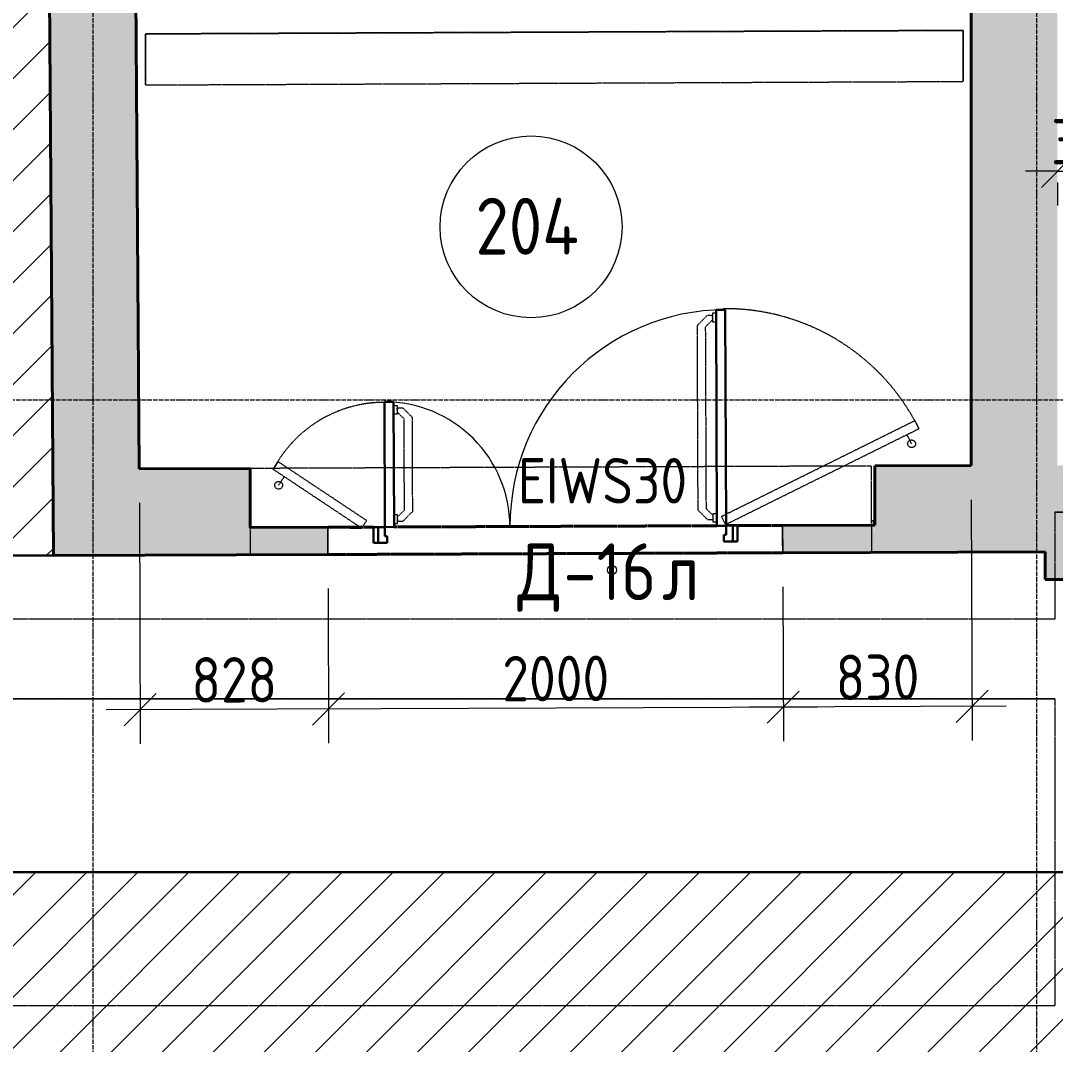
# Model space of a CAD drawing. Header units: millimetres. Extents: x -11886 to 379896, y -8130 to 47743.
# Drawn here: x 111381 to 115931, y 10571 to 15074 of the extents above; entities that cross this region are included whole.
import ezdxf

# ---------------------------------------------------------------- set-up
doc = ezdxf.new("R2010")
doc.units = ezdxf.units.MM
for name, pattern in [('ADSK_Линия сетки', [25, 20, -2.5, 0, -2.5]), ('ADSK_Сверху', [4.5, 3, -1.5]), ('ADSK_Снесено', [4.5, 3, -1.5]), ('ADSK_Штриховая_ш2 п1', [3, 2, -1])]:
    doc.linetypes.add(name, pattern=pattern)
for name, color, linetype, lineweight, true_color in [('Двери', 5, 'Continuous', 18, 0x0000ff), ('Линии', 7, 'Continuous', 9, 0x00a600), ('Стены внутренние', 5, 'Continuous', 18, 0x0000ff)]:
    doc.layers.add(name, color=color, linetype=linetype, lineweight=lineweight, true_color=true_color)
for name, color, linetype, lineweight in [('Каркас', 7, 'Continuous', 18), ('Марки дверей', 7, 'Continuous', 20), ('Марки помещений', 7, 'Continuous', 20), ('Оси', 7, 'Continuous', 9), ('Размеры', 7, 'Continuous', 9)]:
    doc.layers.add(name, color=color, linetype=linetype, lineweight=lineweight)
doc.styles.add('GOST Common_1', font='GOST_Common.ttf', dxfattribs={"width": 0.9, "height": 200})
doc.styles.add('GOST Common_2', font='GOST_Common.ttf', dxfattribs={"width": 0.9, "height": 250})
doc.dimstyles.new('ADSK_Основной_2_мм', dxfattribs={"dimscale": 304.8, "dimtxt": 201.142999, "dimasz": 0.463911, "dimexe": 0.492126, "dimexo": 0.492126, "dimgap": 0.098425, "dimtad": 1, "dimdec": 1, "dimrnd": 0.1, "dimdsep": 46, "dimtxsty": 'GOST Common_1', "dimblk1": 'OBLIQUE', "dimblk2": 'OBLIQUE', "dimsah": 1, "dimcen": 0.09, "dimdle": 0.492126, "dimazin": 2, "dimtfac": 1, "dimtdec": 4, "dimtix": 1, "dimtmove": 0, "dimatfit": 3, "dimfxl": 1, "dimtvp": 1, "dimtolj": 1, "dimtzin": 0, "dimlwd": 20, "dimlwe": 20, "dimarcsym": 2})
doc.dimstyles.new('ADSK_Основной_2_мм_Округление_до_1_мм', dxfattribs={"dimscale": 304.8, "dimtxt": 201.142999, "dimasz": 0.463911, "dimexe": 0.492126, "dimexo": 0.492126, "dimgap": 0.098425, "dimtad": 1, "dimdec": 0, "dimdsep": 46, "dimtxsty": 'GOST Common_1', "dimblk1": 'OBLIQUE', "dimblk2": 'OBLIQUE', "dimsah": 1, "dimcen": 0.09, "dimdle": 0.492126, "dimazin": 2, "dimtfac": 1, "dimtdec": 4, "dimtix": 1, "dimtmove": 0, "dimatfit": 3, "dimfxl": 1, "dimtvp": 1, "dimtolj": 1, "dimtzin": 0, "dimlwd": 20, "dimlwe": 20, "dimarcsym": 2})
pattern_1 = [(45, (108139.4, 85026.59), (-112.2532, 112.2532), [])]

# ---------------------------------------------------------------- blocks, each defined once
blk = doc.blocks.new('ADSK_БалкаЖБ_Прямоугольная - 224_5х245мм-824364-02 План 2-го этажа маркировочный')
at = {"layer": 'Каркас', "color": 253, "linetype": 'ADSK_Сверху', "true_color": 0xaaaaaa}
for p, q in [((-1798, 112.2), (-1798, -112.3)), ((-1798, 112.2), (1798, 112.2)), ((1798, -112.3), (1798, 112.2)), ((-1798, -112.3), (1798, -112.3))]:
    blk.add_line(p, q, dxfattribs=at)
at = {"layer": 'Каркас', "color": 253, "linetype": 'ADSK_Сверху', "true_color": 0xb2b2b2}
for p, q in [((-1798, -112.3), (-1798, 112.2)), ((1798, 112.2), (-1798, 112.2)), ((1798, 112.2), (1798, -112.3)), ((-1798, -112.3), (1798, -112.3))]:
    blk.add_line(p, q, dxfattribs=at)
blk = doc.blocks.new('AC_Дверь_Двупольная - Д-16л 1500х2200h 2-2314638-02 План 2-го этажа маркировочный')
at = {"layer": 'Двери', "lineweight": 30}
for p, q in [((750, 1010), (710, 1010)), ((710, 1010), (710, 60)), ((750, 60), (750, 1010)), ((-750, 610), (-710, 610)), ((-750, 60), (-750, 610)), ((-710, 610), (-710, 60)), ((-800, 60), (-780, 60)), ((-800, -10), (-800, 60)), ((-780, 60), (-750, 60)), ((-780, -10), (-780, 60)), ((-780, 60), (-780, -10)), ((-710, 60), (-750, 60)), ((-750, 60), (-750, 20)), ((710, 60), (750, 60)), ((780, 60), (750, 60)), ((750, 60), (750, 20)), ((780, -10), (780, 60)), ((800, 60), (780, 60)), ((780, 60), (780, -10)), ((800, -10), (800, 60)), ((-750, 20), (-740, 20)), ((-740, 20), (-740, -10)), ((750, 20), (740, 20)), ((740, 20), (740, -10)), ((-780, -10), (-800, -10)), ((-740, -10), (-780, -10)), ((740, -10), (780, -10)), ((780, -10), (800, -10))]:
    blk.add_line(p, q, dxfattribs=at)
at = {"layer": 'Двери', "linetype": 'ADSK_Сверху', "lineweight": 9}
for p, q in [((670.3, 984.5), (627.5, 941.7)), ((694, 965.7), (663.9, 935.6)), ((694, 984.5), (670.3, 984.5)), ((710, 995), (694, 995)), ((694, 995), (694, 956.5)), ((694, 975.8), (694, 984.5)), ((694, 956.5), (710, 956.5)), ((627.5, 128.4), (627.5, 941.7)), ((663.9, 134.4), (663.9, 935.6)), ((-710, 595), (-694, 595)), ((-694, 595), (-694, 556.5)), ((-694, 556.5), (-710, 556.5)), ((-694, 575.8), (-694, 584.5)), ((-694, 584.5), (-670.3, 584.5)), ((-694, 565.7), (-663.9, 535.6)), ((-670.3, 584.5), (-627.5, 541.7)), ((-663.9, 134.4), (-663.9, 535.6)), ((-627.5, 128.4), (-627.5, 541.7)), ((-694, 113.5), (-710, 113.5)), ((-694, 104.3), (-663.9, 134.4)), ((-694, 75), (-694, 113.5)), ((-694, 94.3), (-694, 85.6)), ((-670.3, 85.6), (-627.5, 128.4)), ((670.3, 85.6), (627.5, 128.4)), ((694, 104.3), (663.9, 134.4)), ((694, 75), (694, 113.5)), ((694, 113.5), (710, 113.5)), ((-710, 75), (-694, 75)), ((-694, 85.6), (-670.3, 85.6)), ((694, 85.6), (670.3, 85.6)), ((710, 75), (694, 75))]:
    blk.add_line(p, q, dxfattribs=at)
at = {"layer": 'Двери'}
for centre, radius, start, end in [((750, 60), 950, 90, 180), ((-750, 60), 550, 360, 90)]:
    blk.add_arc(centre, radius, start, end, dxfattribs=at)
blk = doc.blocks.new('ADSK_Марка_Помещение_ОдноЗначение - Номер-247393-02 План 2-го этажа маркировочный')
at = {"layer": 'Марки помещений'}
blk.add_circle((0, 0), 4, dxfattribs=at)
blk = doc.blocks.new('_Oblique')
at = {"color": 0, "linetype": 'ByBlock', "lineweight": -2}
blk.add_line((-0.5, -0.5), (0.5, 0.5), dxfattribs=at)
blk = doc.blocks.new('*D1609')
at = {"layer": 'Defpoints', "color": 0, "transparency": 16777216}
for p in [(112731.7, 12725.9), (114731.7, 12733.7), (112734.4, 12046.4)]:
    blk.add_point(p, dxfattribs=at)
at = {"layer": 'Размеры', "color": 0, "lineweight": 20, "transparency": 16777216}
for p, q in [((112732.3, 12575.9), (112734.9, 11896.4)), ((114732.3, 12583.7), (114734.9, 11904.3)), ((114884.3, 12054.9), (112584.4, 12045.9))]:
    blk.add_line(p, q, dxfattribs=at)
at = {"layer": 'Размеры', "color": 0, "lineweight": 20, "transparency": 16777216, "xscale": 141.4, "yscale": 141.4, "zscale": 141.4}
for p, rotation in [((112734.4, 12046.4), 180.224870791961), ((114734.3, 12054.3), 0.2248707919610471)]:
    blk.add_blockref('_Oblique', p, dxfattribs=dict(at, rotation=rotation))
at = {"layer": 'Размеры', "color": 0, "lineweight": 20, "transparency": 16777216, "insert": (113733.8, 12180.4), "char_height": 200, "width": 605.475, "attachment_point": 5, "rotation": 0.2249, "style": 'GOST Common_1'}
blk.add_mtext('\\A1;2000', dxfattribs=at)
blk = doc.blocks.new('ADSK_Марка_Дверь - Типоразмер_ADSK_Марка-58376-02 План 2-го этажа маркировочный')
at = {"layer": 'Марки дверей', "lineweight": 9}
blk.add_circle((0, 0), 0.2, dxfattribs=at)
blk = doc.blocks.new('*D1611')
at = {"layer": 'Defpoints', "color": 0, "transparency": 16777216}
for p in [(111901.9, 13102.6), (112731.7, 12725.9), (111906.1, 12043.2)]:
    blk.add_point(p, dxfattribs=at)
at = {"layer": 'Размеры', "color": 0, "lineweight": 20, "transparency": 16777216}
for p, q in [((111902.5, 12952.6), (111906.7, 11893.2)), ((112732.3, 12575.9), (112734.9, 11896.4)), ((112884.4, 12047), (111756.1, 12042.6))]:
    blk.add_line(p, q, dxfattribs=at)
at = {"layer": 'Размеры', "color": 0, "lineweight": 20, "transparency": 16777216, "xscale": 141.4, "yscale": 141.4, "zscale": 141.4}
for p, rotation in [((111906.1, 12043.2), 180.224870791961), ((112734.4, 12046.4), 0.2248707919610471)]:
    blk.add_blockref('_Oblique', p, dxfattribs=dict(at, rotation=rotation))
at = {"layer": 'Размеры', "color": 0, "lineweight": 20, "transparency": 16777216, "insert": (112319.7, 12174.8), "char_height": 200, "width": 454.106, "attachment_point": 5, "rotation": 0.2249, "style": 'GOST Common_1'}
blk.add_mtext('\\A1;828', dxfattribs=at)
blk = doc.blocks.new('*D1612')
at = {"layer": 'Defpoints', "color": 0, "transparency": 16777216}
for p in [(115560.2, 13117), (114731.7, 12733.7), (114734.3, 12054.3)]:
    blk.add_point(p, dxfattribs=at)
at = {"layer": 'Размеры', "color": 0, "lineweight": 20, "transparency": 16777216}
for p, q in [((115560.8, 12967), (115565, 11907.6)), ((114732.3, 12583.7), (114734.9, 11904.3)), ((115714.4, 12058.1), (114584.3, 12053.7))]:
    blk.add_line(p, q, dxfattribs=at)
at = {"layer": 'Размеры', "color": 0, "lineweight": 20, "transparency": 16777216, "xscale": 141.4, "yscale": 141.4, "zscale": 141.4}
for p, rotation in [((114734.3, 12054.3), 180.224870791961), ((115564.4, 12057.6), 0.2248707919610471)]:
    blk.add_blockref('_Oblique', p, dxfattribs=dict(at, rotation=rotation))
at = {"layer": 'Размеры', "color": 0, "lineweight": 20, "transparency": 16777216, "insert": (115148.8, 12185.9), "char_height": 200, "width": 454.106, "attachment_point": 5, "rotation": 0.2249, "style": 'GOST Common_1'}
blk.add_mtext('\\A1;830', dxfattribs=at)
blk = doc.blocks.new('*D1649')
at = {"layer": 'Defpoints', "color": 0, "transparency": 16777216}
for p in [(116146.5, 12616.8), (116052.9, 9367.5), (116152.9, 9367.7)]:
    blk.add_point(p, dxfattribs=at)
at = {"layer": 'Размеры', "color": 0, "lineweight": 20, "transparency": 16777216}
for p, q in [((116046.3, 12766.6), (116053.2, 9217.5)), ((115996.5, 12616.5), (115896.6, 12616.3)), ((116002.9, 9367.4), (115902.9, 9367.2))]:
    blk.add_line(p, q, dxfattribs=at)
at = {"layer": 'Размеры', "color": 0, "lineweight": 20, "transparency": 16777216, "xscale": 141.4, "yscale": 141.4, "zscale": 141.4}
for p, rotation in [((116046.6, 12616.6), 90.11240126693768), ((116052.9, 9367.5), 270.1124012669377)]:
    blk.add_blockref('_Oblique', p, dxfattribs=dict(at, rotation=rotation))
at = {"layer": 'Размеры', "color": 0, "lineweight": 20, "transparency": 16777216, "insert": (116179.7, 10992.3), "char_height": 200, "width": 625.93, "attachment_point": 5, "rotation": 270.1124, "style": 'GOST Common_1'}
blk.add_mtext('\\A1;3249', dxfattribs=at)
blk = doc.blocks.new('*D1673')
at = {"layer": 'Defpoints', "color": 0, "transparency": 16777216}
for p in [(115940.2, 14511.8), (116240.2, 14511.8), (116240.2, 14411.8)]:
    blk.add_point(p, dxfattribs=at)
at = {"layer": 'Размеры', "color": 0, "lineweight": 20, "transparency": 16777216}
for p, q in [((115940.2, 14411.8), (115798.8, 14411.8)), ((115940.2, 14411.8), (116240.2, 14411.8)), ((116240.2, 14411.8), (116381.6, 14411.8)), ((115940.2, 14361.8), (115940.2, 14261.8)), ((116240.2, 14361.8), (116240.2, 14261.8))]:
    blk.add_line(p, q, dxfattribs=at)
at = {"layer": 'Размеры', "color": 0, "lineweight": 20, "transparency": 16777216, "xscale": 141.4, "yscale": 141.4, "zscale": 141.4}
blk.add_blockref('_Oblique', (115940.2, 14411.8), dxfattribs=at)
at = {"layer": 'Размеры', "color": 0, "lineweight": 20, "transparency": 16777216, "xscale": 141.4, "yscale": 141.4, "zscale": 141.4, "rotation": 180}
blk.add_blockref('_Oblique', (116240.2, 14411.8), dxfattribs=at)
at = {"layer": 'Размеры', "color": 0, "lineweight": 20, "transparency": 16777216, "insert": (116090.2, 14541.8), "char_height": 200, "width": 454.106, "attachment_point": 5, "style": 'GOST Common_1'}
blk.add_mtext('\\A1;300', dxfattribs=at)

msp = doc.modelspace()

# ---------------------------------------------------------------- hatches: boundary and pattern name
at = {"lineweight": 13, "true_color": 0x636466, "transparency": 33554559}
h = msp.add_hatch(dxfattribs=at)
h.set_pattern_fill('ANSI31', color=251, scale=50)
h.set_pattern_definition(pattern_1)
h.paths.add_polyline_path([(158072.8, 8682.3), (164353.35, 8682.3), (164172.02, 43909.21), (154172.61, 43909.21), (154172.61, 21084.06), (154859.25, 21054.57), (154861.07, 11328.12), (108910.53, 11328.12), (108910.53, 8679.25), (108429.9, 8679.25), (108429.9, 456.79), (116412.4, 422.02), (116412.4, 2336.48), (127112.04, 2336.48), (127112.04, -2582.57), (139475.8, -2582.57), (139475.8, 2335.74), (150176.33, 2256.79), (150176.33, 300.23), (158072.8, 300.23)])
h = msp.add_hatch(dxfattribs=at)
h.set_pattern_fill('ANSI31', color=251, scale=50)
h.set_pattern_definition(pattern_1)
h.paths.add_polyline_path([(112082.9, 43878.87), (101860.65, 43878.87), (101998.36, 8679.25), (108910.53, 8679.25), (108910.53, 12721.22), (111524.62, 12721.22), (111521.03, 13231.22), (111469.49, 21068.63), (112082.9, 21068.63)])
at = {"layer": 'Стены внутренние', "true_color": 0xc0c0c0}
for points in [[(111524.62, 12721.14), (111904.62, 12722.63), (111849.52, 20558.63), (111572.9, 20558.63), (111572.79, 20560.99), (111469.49, 20560.99), (111523.73, 12847.51)], [(115560.21, 13116.98), (115940.21, 13118.47), (115940.21, 20558.63), (115560.21, 20558.63), (115560.21, 14580.77)], [(111904.62, 12722.63), (112390.92, 12724.54), (112389.43, 13104.53), (111901.95, 13102.62), (111903.74, 12847.51)], [(115885.82, 12616.29), (116265.82, 12617.04), (116265.58, 12739.74), (115885.58, 12738.25)]]:
    msp.add_hatch(color=9, dxfattribs=at).paths.add_polyline_path(points)
h = msp.add_hatch(color=9, dxfattribs=at)
h.paths.add_polyline_path([(115138.01, 12735.32), (116459.98, 12740.51), (116458.49, 13120.5), (115136.52, 13115.31), (115137.57, 12847.51)])
h.paths.add_polyline_path([(117255.01, 12743.63), (117460.26, 12744.43), (117458.77, 13124.43), (117253.52, 13123.62), (117254.6, 12847.51)])
h.paths.add_polyline_path([(118490.26, 12748.47), (118934.64, 12750.22), (118934.64, 13130.22), (118488.77, 13128.47), (118490.25, 12750.22)])
h = msp.add_hatch(color=9, dxfattribs=at)
h.paths.add_polyline_path([(112390.92, 12724.54), (112731.69, 12725.87), (112731.22, 12845.87), (112390.45, 12844.54)])
h.paths.add_polyline_path([(114731.67, 12733.72), (115138.01, 12735.32), (115136.52, 12855.31), (114731.2, 12853.72), (114731.23, 12847.51)])

# ---------------------------------------------------------------- linework, layer by layer
at = {"color": 251, "lineweight": 30, "true_color": 0x636466}
for points in [[(108429.9, 8679.25), (101998.36, 8679.25), (101860.65, 43878.87), (112082.9, 43878.87), (112082.9, 21068.63), (111469.49, 21068.63), (111521.03, 13231.22)], [(108910.53, 11328.12), (154861.07, 11328.12), (154859.25, 21054.57), (154172.61, 21084.06)], [(111521.03, 13231.22), (111524.62, 12721.22), (108910.53, 12721.22), (108910.53, 11068.4)]]:
    msp.add_lwpolyline(points, dxfattribs=at)
at = {"layer": 'Каркас', "color": 253, "linetype": 'ADSK_Сверху', "true_color": 0xaaaaaa}
for p, q in [((116179.11, 12912.02), (115929.11, 12912.02)), ((115929.11, 12912.02), (115929.11, 12441.1)), ((115929.11, 12441.1), (108761.68, 12441.1)), ((115929.11, 12091.1), (108761.68, 12091.1)), ((115929.11, 12091.1), (115929.11, 10741.1)), ((115929.11, 10741.1), (108761.68, 10741.1))]:
    msp.add_line(p, q, dxfattribs=at)
at = {"layer": 'Каркас', "color": 253, "linetype": 'ADSK_Сверху', "true_color": 0xb2b2b2}
for p, q in [((115929.11, 12912.02), (116179.11, 12912.02)), ((115929.11, 12912.02), (115929.11, 12441.1)), ((115929.11, 12441.1), (108761.68, 12441.1)), ((108761.68, 12091.1), (115929.11, 12091.1)), ((115929.11, 12091.1), (115929.11, 10741.1)), ((115929.11, 10741.1), (108761.68, 10741.1))]:
    msp.add_line(p, q, dxfattribs=at)
at = {"layer": 'Линии', "linetype": 'ADSK_Штриховая_ш2 п1'}
for p, q in [((114462, 12893.16), (115313.11, 13315.19)), ((115313.11, 13315.19), (115330.88, 13279.35)), ((114479.77, 12857.32), (115330.88, 13279.35)), ((115298.55, 13213.09), (115278.56, 13253.41)), ((112491.15, 13100.47), (112513.3, 13133.78)), ((112901.99, 12875.29), (112513.3, 13133.78)), ((112879.84, 12841.98), (112491.15, 13100.47)), ((112514.86, 13030.66), (112539.78, 13068.13)), ((114462, 12893.16), (114479.77, 12857.32)), ((112829.84, 12841.5), (112879.84, 12841.98)), ((112879.84, 12841.98), (112901.99, 12875.29)), ((114479.77, 12857.32), (114529.76, 12857.8))]:
    msp.add_line(p, q, dxfattribs=at)
for centre in [(115298.55, 13213.09), (112514.86, 13030.66)]:
    msp.add_circle(centre, 17, dxfattribs=at)
for centre, radius, start, end in [((114479.77, 12857.32), 950, 26.37487, 90.61232), ((112979.8, 12842.96), 552.35, 90, 152.21135)]:
    msp.add_arc(centre, radius, start, end, dxfattribs=at)
at = {"layer": 'Оси', "linetype": 'ADSK_Линия сетки'}
for p, q in [((111699.31, -5917.65), (111699.31, 44571.85)), ((115849.31, -5917.65), (115849.31, 21818.8)), ((97053.17, 13406.79), (165281.12, 13406.79))]:
    msp.add_line(p, q, dxfattribs=at)
at = {"layer": 'Стены внутренние', "color": 18, "lineweight": 40, "true_color": 0x000000}
for p, q in [((111901.95, 13102.62), (111849.52, 20558.63)), ((115560.21, 20558.63), (115560.21, 13116.98)), ((111488.82, 17812.93), (111524.62, 12721.14)), ((112389.43, 13104.53), (111901.95, 13102.62)), ((112390.45, 12844.54), (112389.43, 13104.53)), ((115560.21, 13116.98), (115136.52, 13115.31)), ((115136.52, 13115.31), (115137.54, 12855.32)), ((112731.22, 12845.87), (112390.45, 12844.54)), ((115137.54, 12855.32), (114731.2, 12853.72)), ((111524.62, 12721.14), (112731.69, 12725.87)), ((114731.67, 12733.72), (115885.58, 12738.25)), ((115885.58, 12738.25), (115885.82, 12616.29)), ((115885.82, 12616.29), (116265.82, 12617.04))]:
    msp.add_line(p, q, dxfattribs=at)
at = {"layer": 'Стены внутренние', "color": 18, "linetype": 'ADSK_Сверху', "true_color": 0x000000}
for p, q in [((115120.51, 13115.25), (112389.43, 13104.53)), ((112390.92, 12724.54), (112389.43, 13104.53)), ((115120.51, 13115.25), (115122, 12735.25)), ((115129.25, 12873.64), (115121.46, 12873.57)), ((115129.25, 12873.64), (115129.44, 12850.5)), ((112390.92, 12724.54), (115122, 12735.25))]:
    msp.add_line(p, q, dxfattribs=at)
at = {"layer": 'Стены внутренние', "color": 18, "linetype": 'ADSK_Снесено', "lineweight": 40, "true_color": 0x000000}
for p, q in [((112932.4, 12846.66), (112731.22, 12845.87)), ((114442.39, 12852.59), (113022.4, 12847.02)), ((114731.2, 12853.72), (114532.39, 12852.94)), ((112731.69, 12725.87), (114731.67, 12733.72))]:
    msp.add_line(p, q, dxfattribs=at)
at = {"layer": 'Стены внутренние', "color": 18, "true_color": 0x000000}
for p, q in [((112731.69, 12725.87), (112731.22, 12845.87)), ((114731.2, 12853.72), (114731.67, 12733.72))]:
    msp.add_line(p, q, dxfattribs=at)
at = {"layer": 'Стены внутренние', "color": 18, "linetype": 'ADSK_Снесено', "true_color": 0x000000}
for p, q in [((112731.22, 12845.87), (112731.69, 12725.87)), ((114731.67, 12733.72), (114731.2, 12853.72))]:
    msp.add_line(p, q, dxfattribs=at)

# ---------------------------------------------------------------- block references
at = {"layer": 'Двери', "linetype": 'ADSK_Сверху', "lineweight": 9, "rotation": 0.2248707922040931}
msp.add_blockref('AC_Дверь_Двупольная - Д-16л 1500х2200h 2-2314638-02 План 2-го этажа маркировочный', (113732.63, 12789.8), dxfattribs=at)
at = {"layer": 'Каркас', "color": 253, "linetype": 'ADSK_Сверху', "true_color": 0xaaaaaa, "rotation": 0.2463562561203794}
msp.add_blockref('ADSK_БалкаЖБ_Прямоугольная - 224_5х245мм-824364-02 План 2-го этажа маркировочный', (113727.45, 14911.68), dxfattribs=at)
at = {"layer": 'Марки дверей', "xscale": 99.99999999999993, "yscale": 99.99999999999993, "zscale": 99.99999999999993}
msp.add_blockref('ADSK_Марка_Дверь - Типоразмер_ADSK_Марка-58376-02 План 2-го этажа маркировочный', (113980.63, 12658.03), dxfattribs=at)
at = {"layer": 'Марки помещений', "xscale": 99.99999999999993, "yscale": 99.99999999999993, "zscale": 99.99999999999993}
msp.add_blockref('ADSK_Марка_Помещение_ОдноЗначение - Номер-247393-02 План 2-го этажа маркировочный', (113625.25, 14167.33), dxfattribs=at)

# ---------------------------------------------------------------- texts
at = {"layer": 'Марки дверей', "lineweight": 9, "attachment_point": 1}
for s, insert, char_height, width, style in [('EIWS30', (113567.35, 13150.44), 200, 959.6199, 'GOST Common_2'), ('\\fGOST Common|b0|i0|c204|p34|;\\W.9;Д', (113564.65, 12775.04), 250, 245.3164, 'GOST Common_1'), ('-16', (113767.06, 12775.04), 250, 526.7087, 'GOST Common_1'), ('\\fGOST Common|b0|i0|c204|p34|;\\W.9;л', (114201.64, 12775.04), 250, 194.8101, 'GOST Common_1')]:
    msp.add_mtext(s, dxfattribs=dict(at, insert=insert, char_height=char_height, width=width, style=style))
at = {"layer": 'Марки помещений', "lineweight": 9, "insert": (113380.45, 14295.06), "char_height": 250, "width": 606.0757, "attachment_point": 1, "style": 'GOST Common_1'}
msp.add_mtext('204', dxfattribs=at)

# ---------------------------------------------------------------- dimensions: what is measured, and where the dimension line sits
at = {"layer": 'Размеры', "lineweight": 20}
dim = msp.add_linear_dim(base=(116240.21, 14411.83), p1=(115940.21, 14511.81), p2=(116240.21, 14511.81), dimstyle='ADSK_Основной_2_мм_Округление_до_1_мм', override={"dimpost": '<>', "dimfxl": 300}, dxfattribs=at)
dim.commit()
dim.dimension.update_dxf_attribs({"geometry": '*D1673', "text_midpoint": (116090.21, 14541.83)})
for base, p1, p2, angle, dimstyle, override, picture, middle in [((114734.34, 12054.29), (115560.21, 13116.98), (114731.67, 12733.72), 0.22487, 'ADSK_Основной_2_мм', {"dimpost": '<>', "dimfxl": 912.880727}, '*D1612', (115148.84, 12185.92)), ((111906.1, 12043.19), (112731.69, 12725.87), (111901.95, 13102.62), 0.22487, 'ADSK_Основной_2_мм_Округление_до_1_мм', {"dimpost": '<>', "dimfxl": 911.269052}, '*D1611', (112319.72, 12174.82)), ((116052.93, 9367.52), (116146.54, 12616.81), (116152.91, 9367.72), 270.1124, 'ADSK_Основной_2_мм_Округление_до_1_мм', {"dimpost": '<>', "dimfxl": 3249.09076}, '*D1649', (116179.74, 10992.32)), ((112734.36, 12046.44), (114731.67, 12733.72), (112731.69, 12725.87), 0.22487, 'ADSK_Основной_2_мм', {"dimpost": '<>', "dimfxl": 2000}, '*D1609', (113733.84, 12180.37))]:
    dim = msp.add_linear_dim(base=base, p1=p1, p2=p2, angle=angle, dimstyle=dimstyle, override=override, dxfattribs=at)
    dim.commit()
    dim.dimension.update_dxf_attribs({"geometry": picture, "text_midpoint": middle})

doc.saveas('drawing.dxf')
